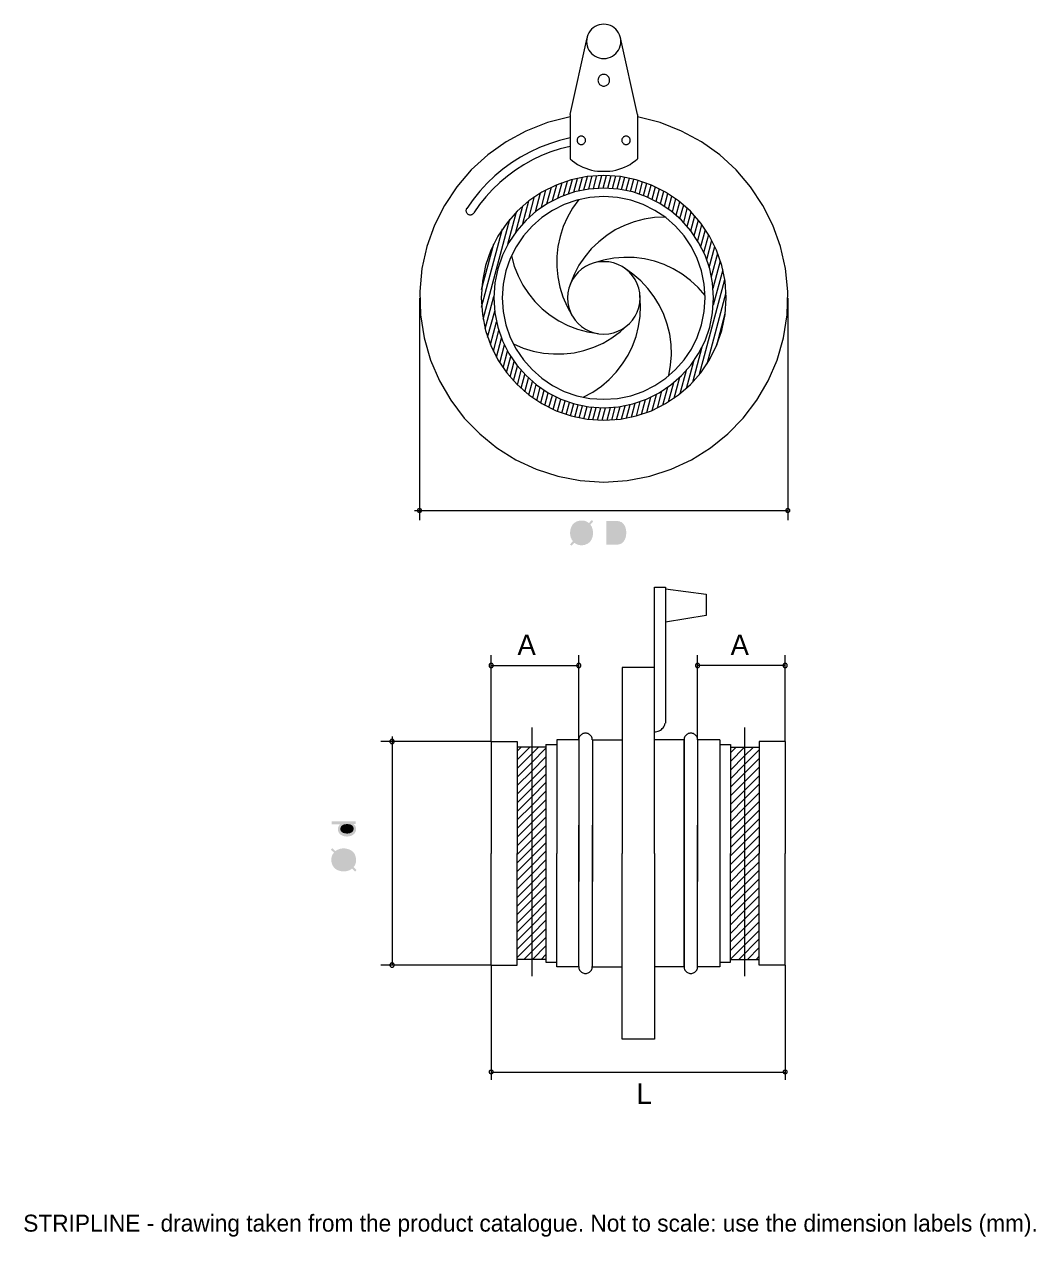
# Model space of a CAD drawing. Extents: x 0 to 239, y -13 to 273.
import ezdxf

# ---------------------------------------------------------------- set-up
doc = ezdxf.new("R2010")
doc.units = 0
for name, color, linetype in [('FILL', 8, 'Continuous'), ('GEOMETRY', 7, 'Continuous'), ('NOTE', 1, 'Continuous'), ('TEXT', 7, 'Continuous')]:
    doc.layers.add(name, color=color, linetype=linetype)

msp = doc.modelspace()

# ---------------------------------------------------------------- hatches: boundary and pattern name
at = {"layer": 'FILL'}
for points in [[(133.45, 155.15), (134.09, 155.87), (134.46, 155.57), (133.79, 154.81), (133.86, 154.7), (133.9, 154.63), (133.94, 154.55), (133.97, 154.48), (134.05, 154.44), (134.09, 154.36), (134.09, 154.29), (134.13, 154.21), (134.16, 154.14), (134.2, 154.1), (134.2, 154.02), (134.24, 153.95), (134.28, 153.88), (134.28, 153.8), (134.31, 153.72), (134.31, 153.65), (134.35, 153.58), (134.35, 153.42), (134.39, 153.35), (134.39, 152.6), (134.38, 152.46), (134.37, 152.31), (134.34, 152.16), (134.31, 152.01), (134.27, 151.86), (134.23, 151.7), (134.17, 151.55), (134.11, 151.41), (134.04, 151.27), (133.96, 151.14), (133.88, 151.02), (133.79, 150.91), (133.75, 150.83), (133.71, 150.79), (133.64, 150.72), (133.6, 150.68), (133.56, 150.61), (133.51, 150.57), (133.45, 150.54), (133.4, 150.5), (133.36, 150.47), (133.31, 150.43), (133.26, 150.39), (133.21, 150.36), (133.16, 150.32), (133.11, 150.29), (133.05, 150.26), (132.99, 150.22), (132.92, 150.19), (132.85, 150.19), (132.77, 150.15), (132.73, 150.12), (132.66, 150.08), (132.58, 150.08), (132.51, 150.04), (132.43, 150), (132.28, 150), (132.21, 149.97), (132.06, 149.97), (131.98, 149.93), (131.83, 149.93), (131.68, 149.92), (131.53, 149.93), (131.39, 149.94), (131.24, 149.96), (131.1, 149.99), (130.96, 150.02), (130.83, 150.06), (130.7, 150.11), (130.56, 150.17), (130.43, 150.23), (130.31, 150.3), (130.18, 150.38), (130.1, 150.45), (130.03, 150.49), (129.99, 150.53), (129.35, 149.82), (128.97, 150.12), (129.65, 150.87), (129.58, 150.98), (129.54, 151.06), (129.5, 151.13), (129.43, 151.21), (129.39, 151.28), (129.35, 151.32), (129.31, 151.39), (129.28, 151.47), (129.28, 151.55), (129.24, 151.62), (129.2, 151.66), (129.16, 151.73), (129.16, 151.81), (129.13, 151.85), (129.13, 151.92), (129.11, 151.97), (129.09, 152.02), (129.08, 152.08), (129.06, 152.15), (129.05, 152.22), (129.04, 152.29), (129.03, 152.36), (129.02, 152.43), (129.01, 152.5), (129.01, 152.56), (129.01, 152.62), (129.01, 152.67), (129.01, 152.93), (129.01, 153.1), (129.02, 153.26), (129.04, 153.41), (129.07, 153.57), (129.1, 153.72), (129.15, 153.87), (129.19, 154.02), (129.25, 154.17), (129.31, 154.31), (129.38, 154.46), (129.46, 154.6), (129.54, 154.74), (129.61, 154.78), (129.65, 154.85), (129.69, 154.93), (129.76, 154.97), (129.8, 155.04), (129.86, 155.09), (129.91, 155.13), (129.96, 155.17), (130, 155.21), (130.05, 155.24), (130.09, 155.27), (130.13, 155.29), (130.18, 155.32), (130.23, 155.35), (130.28, 155.38), (130.34, 155.41), (130.4, 155.45), (130.44, 155.49), (130.52, 155.53), (130.59, 155.57), (130.67, 155.57), (130.74, 155.6), (130.82, 155.64), (130.89, 155.64), (130.97, 155.68), (131.04, 155.68), (131.12, 155.72), (131.19, 155.72), (131.27, 155.75), (131.49, 155.75), (131.68, 155.76), (131.85, 155.76), (132.01, 155.75), (132.16, 155.74), (132.31, 155.72), (132.45, 155.69), (132.59, 155.65), (132.73, 155.6), (132.87, 155.53), (133.01, 155.46), (133.15, 155.37), (133.3, 155.27), (133.34, 155.23), (133.41, 155.19)], [(133, 154.63), (132.92, 154.7), (132.85, 154.74), (132.66, 154.87), (132.46, 154.98), (132.25, 155.06), (132.02, 155.11), (131.79, 155.13), (131.56, 155.13), (131.33, 155.1), (131.11, 155.04), (130.89, 154.95), (130.69, 154.85), (130.5, 154.71), (130.33, 154.55), (130.29, 154.51), (130.25, 154.48), (130.18, 154.4), (130.14, 154.36), (130.12, 154.31), (130.11, 154.27), (130.09, 154.24), (130.08, 154.21), (130.07, 154.19), (130.05, 154.17), (130.04, 154.15), (130.03, 154.12), (130.01, 154.1), (129.99, 154.07), (129.98, 154.03), (129.95, 153.99), (129.95, 153.91), (129.92, 153.84), (129.88, 153.8), (129.88, 153.72), (129.84, 153.65), (129.84, 153.46), (129.8, 153.39), (129.8, 153.16), (129.76, 153.05), (129.76, 152.97), (129.76, 152.9), (129.76, 152.83), (129.76, 152.78), (129.76, 152.73), (129.77, 152.68), (129.77, 152.64), (129.78, 152.6), (129.79, 152.56), (129.79, 152.52), (129.8, 152.48), (129.8, 152.43), (129.8, 152.37), (129.8, 152.3), (129.84, 152.22), (129.84, 152.07), (129.88, 152), (129.88, 151.92), (129.92, 151.88), (129.95, 151.81), (129.95, 151.73), (129.99, 151.66), (130.03, 151.58), (130.07, 151.51), (130.1, 151.43)], [(137.58, 150.04), (137.58, 155.68), (139.8, 155.68), (139.87, 155.68), (139.92, 155.68), (139.96, 155.67), (139.99, 155.67), (140.03, 155.66), (140.06, 155.66), (140.09, 155.65), (140.12, 155.64), (140.17, 155.64), (140.22, 155.64), (140.29, 155.64), (140.36, 155.64), (140.4, 155.6), (140.52, 155.6), (140.59, 155.57), (140.67, 155.57), (140.74, 155.53), (140.82, 155.49), (140.89, 155.45), (140.97, 155.45), (141.04, 155.42), (141.12, 155.38), (141.15, 155.34), (141.26, 155.27), (141.35, 155.19), (141.44, 155.11), (141.52, 155.03), (141.59, 154.95), (141.66, 154.87), (141.73, 154.78), (141.79, 154.68), (141.85, 154.58), (141.91, 154.48), (141.96, 154.37), (142.02, 154.25), (142.02, 154.21), (142.06, 154.18), (142.06, 154.1), (142.09, 154.02), (142.09, 153.95), (142.13, 153.87), (142.13, 153.8), (142.17, 153.72), (142.17, 153.65), (142.21, 153.57), (142.21, 153.35), (142.24, 153.27), (142.24, 152.71), (142.24, 152.56), (142.21, 152.48), (142.21, 152.22), (142.17, 152.14), (142.17, 151.99), (142.13, 151.92), (142.13, 151.88), (142.09, 151.81), (142.09, 151.73), (142.07, 151.68), (142.05, 151.63), (142.03, 151.58), (142.01, 151.53), (142, 151.49), (141.98, 151.44), (141.96, 151.39), (141.94, 151.35), (141.92, 151.3), (141.89, 151.25), (141.86, 151.19), (141.83, 151.13), (141.79, 151.09), (141.76, 151.02), (141.72, 150.98), (141.72, 150.9), (141.64, 150.87), (141.61, 150.79), (141.57, 150.72), (141.49, 150.68), (141.45, 150.6), (141.38, 150.57), (141.34, 150.53), (141.27, 150.45), (141.23, 150.42), (141.19, 150.42), (141.12, 150.38), (141.08, 150.34), (141, 150.3), (140.93, 150.27), (140.85, 150.23), (140.78, 150.19), (140.7, 150.19), (140.63, 150.15), (140.55, 150.12), (140.44, 150.12), (140.36, 150.08), (140.18, 150.08), (140.1, 150.04)], [(138.34, 150.68), (139.73, 150.68), (139.8, 150.72), (140.1, 150.72), (140.18, 150.75), (140.33, 150.75), (140.35, 150.77), (140.38, 150.79), (140.42, 150.81), (140.46, 150.82), (140.5, 150.84), (140.54, 150.86), (140.59, 150.88), (140.63, 150.9), (140.67, 150.92), (140.71, 150.94), (140.75, 150.96), (140.78, 150.98), (140.82, 151.02), (140.89, 151.06), (140.89, 151.09), (140.97, 151.13), (141, 151.21), (141.04, 151.24), (141.08, 151.32), (141.1, 151.35), (141.11, 151.38), (141.13, 151.41), (141.15, 151.43), (141.16, 151.46), (141.18, 151.48), (141.19, 151.51), (141.21, 151.53), (141.22, 151.56), (141.24, 151.59), (141.25, 151.62), (141.27, 151.66), (141.31, 151.73), (141.34, 151.81), (141.34, 151.88), (141.38, 151.92), (141.38, 152.07), (141.42, 152.14), (141.42, 152.3), (141.45, 152.37), (141.45, 152.44), (141.45, 152.53), (141.45, 152.63), (141.45, 152.74), (141.46, 152.85), (141.46, 152.96), (141.46, 153.08), (141.46, 153.18), (141.45, 153.28), (141.45, 153.37), (141.44, 153.44), (141.42, 153.5), (141.42, 153.65), (141.38, 153.72), (141.38, 153.8), (141.34, 153.87), (141.34, 153.95), (141.31, 154.02), (141.27, 154.06), (141.27, 154.14), (141.23, 154.18), (141.19, 154.25), (141.12, 154.33), (141.08, 154.4), (141.04, 154.48), (140.97, 154.51), (140.93, 154.59), (140.89, 154.63), (140.82, 154.7), (140.78, 154.74), (140.7, 154.78), (140.63, 154.81), (140.59, 154.85), (140.52, 154.89), (140.48, 154.89), (140.44, 154.93), (140.33, 154.93), (140.25, 154.96), (140.2, 154.96), (140.15, 154.96), (140.12, 154.97), (140.09, 154.97), (140.07, 154.98), (140.04, 154.99), (140.02, 155), (139.99, 155), (139.95, 155.01), (139.9, 155.01), (139.84, 155.01), (139.76, 155), (138.34, 155), (138.34, 150.68)], [(133.3, 154.25), (130.44, 151.02), (130.52, 150.98), (130.59, 150.94), (130.67, 150.87), (130.71, 150.83), (130.78, 150.79), (130.85, 150.76), (130.89, 150.72), (130.97, 150.72), (131.01, 150.68), (131.08, 150.68), (131.12, 150.64), (131.19, 150.64), (131.27, 150.61), (131.42, 150.61), (131.49, 150.57), (131.95, 150.57), (131.98, 150.58), (132.02, 150.59), (132.06, 150.6), (132.09, 150.61), (132.13, 150.61), (132.17, 150.62), (132.21, 150.62), (132.25, 150.63), (132.29, 150.64), (132.33, 150.65), (132.36, 150.66), (132.4, 150.68), (132.43, 150.72), (132.51, 150.76), (132.58, 150.76), (132.66, 150.79), (132.77, 150.91), (132.85, 150.94), (132.89, 150.98), (132.96, 151.02), (133, 151.09), (133.07, 151.13), (133.07, 151.17), (133.15, 151.21), (133.18, 151.28), (133.22, 151.32), (133.26, 151.39), (133.3, 151.43), (133.34, 151.51), (133.37, 151.55), (133.41, 151.62), (133.41, 151.7), (133.45, 151.77), (133.49, 151.81), (133.49, 151.88), (133.52, 151.96), (133.56, 152.03), (133.56, 152.18), (133.6, 152.26), (133.6, 152.45), (133.64, 152.52), (133.64, 153.16), (133.6, 153.24), (133.6, 153.39), (133.56, 153.46), (133.56, 153.61), (133.52, 153.69), (133.49, 153.76), (133.49, 153.84), (133.45, 153.91), (133.41, 153.99), (133.41, 154.02), (133.37, 154.1), (133.34, 154.18), (133.3, 154.25)], [(78.41, 84.14), (77.92, 84.14), (77.96, 84.07), (78.03, 84.03), (78.11, 83.97), (78.17, 83.92), (78.23, 83.86), (78.27, 83.81), (78.32, 83.75), (78.35, 83.69), (78.38, 83.63), (78.41, 83.56), (78.43, 83.49), (78.45, 83.41), (78.47, 83.33), (78.48, 83.24), (78.52, 83.16), (78.52, 82.83), (78.48, 82.75), (78.48, 82.6), (78.45, 82.53), (78.41, 82.45), (78.41, 82.37), (78.37, 82.3), (78.33, 82.26), (78.3, 82.19), (78.26, 82.11), (78.26, 82.08), (78.18, 82.04), (78.15, 81.96), (78.11, 81.92), (78.07, 81.85), (78, 81.81), (77.96, 81.74), (77.88, 81.7), (77.85, 81.66), (77.77, 81.62), (77.7, 81.55), (77.62, 81.51), (77.58, 81.47), (77.51, 81.44), (77.43, 81.44), (77.36, 81.4), (77.28, 81.36), (77.21, 81.36), (77.13, 81.32), (77.06, 81.32), (77.02, 81.29), (76.94, 81.29), (76.83, 81.25), (76.68, 81.25), (76.64, 81.24), (76.59, 81.23), (76.54, 81.22), (76.5, 81.22), (76.45, 81.21), (76.4, 81.21), (76.35, 81.21), (76.3, 81.21), (76.26, 81.21), (76.21, 81.22), (76.16, 81.23), (76.12, 81.25), (75.89, 81.25), (75.82, 81.29), (75.67, 81.29), (75.59, 81.32), (75.51, 81.32), (75.44, 81.36), (75.4, 81.4), (75.33, 81.4), (75.25, 81.44), (75.18, 81.47), (75.1, 81.51), (75.06, 81.55), (75, 81.58), (74.95, 81.6), (74.91, 81.62), (74.88, 81.64), (74.86, 81.65), (74.83, 81.67), (74.81, 81.69), (74.79, 81.71), (74.77, 81.73), (74.74, 81.76), (74.7, 81.8), (74.65, 81.85), (74.58, 81.92), (74.54, 82), (74.51, 82.04), (74.48, 82.08), (74.46, 82.12), (74.44, 82.15), (74.42, 82.18), (74.4, 82.22), (74.38, 82.25), (74.37, 82.29), (74.35, 82.32), (74.34, 82.36), (74.33, 82.4), (74.31, 82.45), (74.28, 82.53), (74.28, 82.68), (74.24, 82.75), (74.24, 83.13), (74.28, 83.2), (74.28, 83.35), (74.31, 83.43), (74.35, 83.5), (74.35, 83.54), (74.39, 83.62), (74.43, 83.69), (74.46, 83.77), (74.54, 83.8), (74.58, 83.88), (74.61, 83.92), (74.69, 83.99), (74.72, 84.03), (74.8, 84.07), (72.77, 84.07), (72.77, 84.78), (78.41, 84.78)], [(76.38, 81.92), (76.57, 81.92), (76.64, 81.96), (76.83, 81.96), (76.91, 82), (77.06, 82), (77.13, 82.04), (77.21, 82.08), (77.24, 82.08), (77.32, 82.11), (77.39, 82.15), (77.43, 82.19), (77.51, 82.23), (77.54, 82.26), (77.62, 82.33), (77.68, 82.39), (77.73, 82.44), (77.77, 82.49), (77.8, 82.54), (77.83, 82.59), (77.85, 82.64), (77.87, 82.69), (77.89, 82.75), (77.91, 82.81), (77.93, 82.89), (77.96, 82.98), (77.96, 83.13), (77.92, 83.2), (77.92, 83.28), (77.88, 83.35), (77.88, 83.43), (77.85, 83.47), (77.81, 83.54), (77.77, 83.62), (77.73, 83.65), (77.66, 83.73), (77.62, 83.77), (77.58, 83.84), (77.51, 83.88), (77.47, 83.92), (77.43, 83.92), (77.36, 83.96), (77.28, 83.99), (77.24, 84.03), (77.17, 84.03), (77.09, 84.07), (77.02, 84.07), (76.94, 84.11), (76.79, 84.11), (76.68, 84.14), (76.15, 84.14), (76.08, 84.11), (75.89, 84.11), (75.82, 84.07), (75.67, 84.07), (75.59, 84.03), (75.55, 83.99), (75.48, 83.99), (75.4, 83.96), (75.36, 83.92), (75.29, 83.88), (75.25, 83.84), (75.21, 83.8), (75.14, 83.77), (75.1, 83.69), (75.03, 83.65), (74.99, 83.58), (74.95, 83.54), (74.91, 83.47), (74.88, 83.39), (74.88, 83.32), (74.84, 83.24), (74.84, 83.2), (74.8, 83.13), (74.8, 82.94), (74.84, 82.86), (74.84, 82.71), (74.88, 82.64), (74.91, 82.6), (74.95, 82.53), (74.99, 82.45), (75.03, 82.41), (75.1, 82.34), (75.14, 82.3), (75.18, 82.26), (75.25, 82.23), (75.29, 82.19), (75.33, 82.15), (75.4, 82.11), (75.48, 82.08), (75.51, 82.08), (75.59, 82.04), (75.67, 82.04), (75.74, 82), (75.82, 82), (75.89, 81.96), (76.15, 81.96), (76.23, 81.92), (76.38, 81.92)], [(73.3, 77.45), (72.58, 78.09), (72.88, 78.47), (73.64, 77.79), (73.75, 77.83), (73.82, 77.9), (73.9, 77.94), (73.94, 77.98), (73.99, 78.01), (74.05, 78.04), (74.1, 78.06), (74.15, 78.09), (74.21, 78.11), (74.26, 78.13), (74.31, 78.16), (74.36, 78.18), (74.41, 78.2), (74.47, 78.23), (74.52, 78.25), (74.58, 78.28), (74.65, 78.28), (74.73, 78.32), (74.88, 78.32), (74.95, 78.35), (75.1, 78.35), (75.18, 78.39), (76, 78.39), (76.08, 78.35), (76.23, 78.35), (76.3, 78.32), (76.38, 78.32), (76.45, 78.28), (76.53, 78.28), (76.61, 78.24), (76.68, 78.24), (76.76, 78.2), (76.83, 78.2), (76.91, 78.17), (76.98, 78.13), (77.02, 78.09), (77.09, 78.05), (77.13, 78.05), (77.21, 78.01), (77.28, 77.98), (77.36, 77.94), (77.43, 77.86), (77.47, 77.83), (77.54, 77.79), (77.62, 77.75), (77.66, 77.68), (77.73, 77.64), (77.77, 77.6), (77.81, 77.55), (77.86, 77.51), (77.9, 77.46), (77.94, 77.41), (77.98, 77.36), (78.01, 77.31), (78.05, 77.26), (78.09, 77.21), (78.12, 77.16), (78.16, 77.11), (78.19, 77.05), (78.22, 77), (78.26, 76.93), (78.26, 76.85), (78.3, 76.77), (78.33, 76.7), (78.37, 76.62), (78.37, 76.55), (78.41, 76.47), (78.45, 76.4), (78.45, 76.25), (78.48, 76.17), (78.48, 76.02), (78.52, 75.95), (78.52, 75.8), (78.53, 75.73), (78.53, 75.67), (78.52, 75.6), (78.52, 75.53), (78.51, 75.47), (78.5, 75.4), (78.5, 75.33), (78.49, 75.27), (78.48, 75.2), (78.47, 75.14), (78.46, 75.07), (78.45, 75.01), (78.41, 74.93), (78.41, 74.86), (78.37, 74.78), (78.37, 74.74), (78.33, 74.71), (78.33, 74.63), (78.3, 74.56), (78.26, 74.52), (78.22, 74.44), (78.18, 74.37), (78.15, 74.29), (78.11, 74.22), (78.07, 74.18), (78, 74.11), (77.96, 74.03), (77.92, 73.99), (78.63, 73.32), (78.33, 72.94), (77.58, 73.62), (77.47, 73.58), (77.39, 73.54), (77.32, 73.47), (77.24, 73.43), (77.17, 73.39), (77.13, 73.35), (77.06, 73.32), (76.98, 73.28), (76.91, 73.24), (76.83, 73.2), (76.79, 73.2), (76.72, 73.17), (76.64, 73.13), (76.57, 73.13), (76.53, 73.09), (76.45, 73.09), (76.38, 73.05), (76.23, 73.05), (76.15, 73.02), (75.85, 73.02), (75.78, 72.98), (75.44, 72.98), (75.36, 73.02), (75.07, 73.02), (74.95, 73.05), (74.88, 73.05), (74.8, 73.09), (74.65, 73.09), (74.61, 73.13), (74.54, 73.17), (74.46, 73.17), (74.31, 73.24), (74.24, 73.24), (74.16, 73.28), (74.12, 73.32), (74.05, 73.35), (73.97, 73.39), (73.9, 73.43), (73.86, 73.47), (73.79, 73.5), (73.71, 73.54), (73.67, 73.58), (73.6, 73.65), (73.52, 73.69), (73.49, 73.73), (73.41, 73.81), (73.35, 73.87), (73.3, 73.92), (73.26, 73.97), (73.23, 74.01), (73.21, 74.05), (73.18, 74.09), (73.16, 74.13), (73.14, 74.16), (73.11, 74.21), (73.08, 74.25), (73.04, 74.31), (73, 74.37), (72.96, 74.44), (72.92, 74.52), (72.88, 74.6), (72.88, 74.67), (72.85, 74.74), (72.81, 74.78), (72.81, 74.86), (72.77, 74.93), (72.77, 75.01), (72.73, 75.08), (72.73, 75.16), (72.7, 75.23), (72.7, 75.5), (72.69, 75.66), (72.69, 75.82), (72.7, 75.98), (72.71, 76.13), (72.73, 76.29), (72.76, 76.44), (72.8, 76.58), (72.86, 76.73), (72.92, 76.87), (72.99, 77), (73.08, 77.14), (73.18, 77.26), (73.22, 77.34), (73.26, 77.41)], [(74.2, 77.3), (77.39, 74.44), (77.47, 74.52), (77.51, 74.56), (77.58, 74.63), (77.62, 74.71), (77.67, 74.78), (77.7, 74.84), (77.72, 74.87), (77.73, 74.9), (77.73, 74.91), (77.73, 74.93), (77.73, 74.94), (77.73, 74.95), (77.74, 74.97), (77.75, 75), (77.77, 75.05), (77.81, 75.12), (77.81, 75.2), (77.85, 75.27), (77.84, 75.33), (77.85, 75.37), (77.85, 75.4), (77.85, 75.43), (77.86, 75.46), (77.87, 75.48), (77.88, 75.51), (77.88, 75.54), (77.89, 75.58), (77.89, 75.62), (77.89, 75.68), (77.88, 75.76), (77.88, 75.91), (77.85, 76.02), (77.85, 76.17), (77.81, 76.21), (77.77, 76.29), (77.77, 76.36), (77.73, 76.44), (77.7, 76.51), (77.66, 76.59), (77.66, 76.62), (77.64, 76.65), (77.62, 76.68), (77.59, 76.72), (77.56, 76.76), (77.53, 76.8), (77.5, 76.84), (77.47, 76.88), (77.43, 76.92), (77.4, 76.96), (77.37, 76.99), (77.34, 77.02), (77.32, 77.04), (77.28, 77.08), (77.24, 77.11), (77.17, 77.15), (77.13, 77.19), (77.06, 77.26), (77.02, 77.3), (76.94, 77.3), (76.91, 77.34), (76.83, 77.38), (76.76, 77.41), (76.68, 77.45), (76.64, 77.45), (76.57, 77.49), (76.49, 77.53), (76.42, 77.53), (76.34, 77.56), (76.19, 77.56), (76.12, 77.6), (75.85, 77.6), (75.78, 77.64), (75.63, 77.64), (75.57, 77.63), (75.52, 77.62), (75.48, 77.62), (75.45, 77.61), (75.42, 77.61), (75.39, 77.6), (75.36, 77.6), (75.33, 77.6), (75.3, 77.6), (75.25, 77.6), (75.2, 77.6), (75.14, 77.6), (75.07, 77.56), (74.91, 77.56), (74.84, 77.53), (74.76, 77.53), (74.69, 77.49), (74.61, 77.45), (74.54, 77.45), (74.46, 77.41), (74.43, 77.38), (74.35, 77.38), (74.28, 77.34), (74.2, 77.3)], [(73.82, 76.96), (73.75, 76.89), (73.71, 76.85), (73.65, 76.77), (73.59, 76.69), (73.54, 76.61), (73.5, 76.52), (73.45, 76.43), (73.42, 76.34), (73.39, 76.25), (73.36, 76.15), (73.35, 76.06), (73.34, 75.96), (73.33, 75.86), (73.34, 75.76), (73.34, 75.61), (73.33, 75.48), (73.34, 75.37), (73.35, 75.26), (73.37, 75.17), (73.4, 75.08), (73.44, 74.99), (73.48, 74.9), (73.52, 74.82), (73.57, 74.73), (73.63, 74.64), (73.69, 74.55), (73.75, 74.44), (73.82, 74.41), (73.86, 74.33), (73.9, 74.33), (73.94, 74.26), (74.12, 74.12), (74.34, 74), (74.58, 73.91), (74.85, 73.84), (75.12, 73.79), (75.41, 73.77), (75.69, 73.76), (75.97, 73.78), (76.24, 73.82), (76.5, 73.88), (76.74, 73.97), (76.94, 74.07), (77.02, 74.11)]]:
    msp.add_hatch(color=7, dxfattribs=at).paths.add_polyline_path(points)

# ---------------------------------------------------------------- linework, layer by layer
at = {"layer": 'GEOMETRY', "lineweight": 13}
for points in [[(136.94, 272.84), (136.39, 272.81), (135.86, 272.7), (135.36, 272.52), (134.9, 272.29), (134.47, 272), (134.08, 271.66), (133.74, 271.27), (133.45, 270.84), (133.21, 270.37), (133.04, 269.87), (132.93, 269.35), (132.89, 268.8), (132.93, 268.25), (133.04, 267.73), (133.21, 267.23), (133.45, 266.76), (133.74, 266.33), (134.08, 265.94), (134.47, 265.6), (134.9, 265.31), (135.36, 265.08), (135.86, 264.9), (136.39, 264.8), (136.94, 264.76), (137.48, 264.8), (138.01, 264.9), (138.51, 265.08), (138.98, 265.31), (139.41, 265.6), (139.79, 265.94), (140.13, 266.33), (140.42, 266.76), (140.66, 267.23), (140.83, 267.73), (140.94, 268.25), (140.98, 268.8), (140.94, 269.35), (140.83, 269.87), (140.66, 270.37), (140.42, 270.84), (140.13, 271.27), (139.79, 271.66), (139.41, 272), (138.98, 272.29), (138.51, 272.52), (138.01, 272.7), (137.48, 272.81), (136.94, 272.84)], [(136.94, 272.84), (136.39, 272.81), (135.86, 272.7), (135.36, 272.52), (134.9, 272.29), (134.47, 272), (134.08, 271.66), (133.74, 271.27), (133.45, 270.84), (133.21, 270.37), (133.04, 269.87), (132.93, 269.35), (132.89, 268.8), (132.93, 268.25), (133.04, 267.73), (133.21, 267.23), (133.45, 266.76), (133.74, 266.33), (134.08, 265.94), (134.47, 265.6), (134.9, 265.31), (135.36, 265.08), (135.86, 264.9), (136.39, 264.8), (136.94, 264.76), (137.48, 264.8), (138.01, 264.9), (138.51, 265.08), (138.98, 265.31), (139.41, 265.6), (139.79, 265.94), (140.13, 266.33), (140.42, 266.76), (140.66, 267.23), (140.83, 267.73), (140.94, 268.25), (140.98, 268.8), (140.94, 269.35), (140.83, 269.87), (140.66, 270.37), (140.42, 270.84), (140.13, 271.27), (139.79, 271.66), (139.41, 272), (138.98, 272.29), (138.51, 272.52), (138.01, 272.7), (137.48, 272.81), (136.94, 272.84)], [(136.94, 261), (136.75, 260.99), (136.57, 260.95), (136.4, 260.89), (136.24, 260.81), (136.1, 260.72), (135.97, 260.6), (135.85, 260.47), (135.75, 260.32), (135.67, 260.16), (135.61, 259.99), (135.58, 259.82), (135.57, 259.63), (135.58, 259.44), (135.61, 259.26), (135.67, 259.1), (135.75, 258.94), (135.85, 258.79), (135.97, 258.66), (136.1, 258.54), (136.24, 258.45), (136.4, 258.37), (136.57, 258.31), (136.75, 258.27), (136.94, 258.26), (137.12, 258.27), (137.3, 258.31), (137.47, 258.37), (137.63, 258.45), (137.77, 258.54), (137.91, 258.66), (138.02, 258.79), (138.12, 258.94), (138.2, 259.1), (138.26, 259.26), (138.3, 259.44), (138.31, 259.63), (138.3, 259.82), (138.26, 259.99), (138.2, 260.16), (138.12, 260.32), (138.02, 260.47), (137.91, 260.6), (137.77, 260.72), (137.63, 260.81), (137.47, 260.89), (137.3, 260.95), (137.12, 260.99), (136.94, 261)], [(136.94, 261), (136.75, 260.99), (136.57, 260.95), (136.4, 260.89), (136.24, 260.81), (136.1, 260.72), (135.97, 260.6), (135.85, 260.47), (135.75, 260.32), (135.67, 260.16), (135.61, 259.99), (135.58, 259.82), (135.57, 259.63), (135.58, 259.44), (135.61, 259.26), (135.67, 259.1), (135.75, 258.94), (135.85, 258.79), (135.97, 258.66), (136.1, 258.54), (136.24, 258.45), (136.4, 258.37), (136.57, 258.31), (136.75, 258.27), (136.94, 258.26), (137.12, 258.27), (137.3, 258.31), (137.47, 258.37), (137.63, 258.45), (137.77, 258.54), (137.91, 258.66), (138.02, 258.79), (138.12, 258.94), (138.2, 259.1), (138.26, 259.26), (138.3, 259.44), (138.31, 259.63), (138.3, 259.82), (138.26, 259.99), (138.2, 260.16), (138.12, 260.32), (138.02, 260.47), (137.91, 260.6), (137.77, 260.72), (137.63, 260.81), (137.47, 260.89), (137.3, 260.95), (137.12, 260.99), (136.94, 261)], [(131.64, 246.45), (131.5, 246.45), (131.37, 246.42), (131.25, 246.38), (131.13, 246.32), (131.03, 246.25), (130.93, 246.16), (130.85, 246.07), (130.78, 245.96), (130.72, 245.85), (130.68, 245.72), (130.65, 245.59), (130.64, 245.46), (130.65, 245.32), (130.68, 245.19), (130.72, 245.07), (130.78, 244.96), (130.85, 244.85), (130.93, 244.75), (131.03, 244.67), (131.13, 244.6), (131.25, 244.54), (131.37, 244.5), (131.5, 244.47), (131.64, 244.46), (131.77, 244.47), (131.9, 244.5), (132.02, 244.54), (132.14, 244.6), (132.24, 244.67), (132.34, 244.75), (132.42, 244.85), (132.5, 244.96), (132.55, 245.07), (132.6, 245.19), (132.62, 245.32), (132.63, 245.46), (132.62, 245.59), (132.6, 245.72), (132.55, 245.85), (132.5, 245.96), (132.42, 246.07), (132.34, 246.16), (132.24, 246.25), (132.14, 246.32), (132.02, 246.38), (131.9, 246.42), (131.77, 246.45), (131.64, 246.45)], [(142.2, 246.45), (142.06, 246.45), (141.93, 246.42), (141.81, 246.38), (141.7, 246.32), (141.59, 246.25), (141.49, 246.16), (141.41, 246.07), (141.34, 245.96), (141.28, 245.85), (141.24, 245.72), (141.21, 245.59), (141.2, 245.46), (141.21, 245.32), (141.24, 245.19), (141.28, 245.07), (141.34, 244.96), (141.41, 244.85), (141.49, 244.75), (141.59, 244.67), (141.7, 244.6), (141.81, 244.54), (141.93, 244.5), (142.06, 244.47), (142.2, 244.46), (142.33, 244.47), (142.46, 244.5), (142.59, 244.54), (142.7, 244.6), (142.81, 244.67), (142.9, 244.75), (142.99, 244.85), (143.06, 244.96), (143.12, 245.07), (143.16, 245.19), (143.19, 245.32), (143.19, 245.46), (143.19, 245.59), (143.16, 245.72), (143.12, 245.85), (143.06, 245.96), (142.99, 246.07), (142.9, 246.16), (142.81, 246.25), (142.7, 246.32), (142.59, 246.38), (142.46, 246.42), (142.33, 246.45), (142.2, 246.45)], [(136.94, 237.17), (133.02, 236.91), (129.26, 236.14), (125.69, 234.9), (122.36, 233.23), (119.28, 231.15), (116.51, 228.71), (114.07, 225.93), (111.99, 222.86), (110.32, 219.53), (109.08, 215.96), (108.31, 212.2), (108.05, 208.28), (108.31, 204.36), (109.08, 200.6), (110.32, 197.04), (111.99, 193.7), (114.07, 190.63), (116.51, 187.86), (119.28, 185.42), (122.36, 183.34), (125.69, 181.67), (129.26, 180.43), (133.02, 179.66), (136.94, 179.4), (140.86, 179.66), (144.62, 180.43), (148.18, 181.67), (151.52, 183.34), (154.59, 185.42), (157.36, 187.86), (159.8, 190.63), (161.88, 193.7), (163.55, 197.04), (164.79, 200.6), (165.56, 204.36), (165.82, 208.28), (165.56, 212.2), (164.79, 215.96), (163.55, 219.53), (161.88, 222.86), (159.8, 225.93), (157.36, 228.71), (154.59, 231.15), (151.52, 233.23), (148.18, 234.9), (144.62, 236.14), (140.86, 236.91), (136.94, 237.17)], [(136.94, 234.2), (133.42, 233.96), (130.05, 233.28), (126.85, 232.16), (123.85, 230.66), (121.1, 228.8), (118.61, 226.61), (116.42, 224.12), (114.56, 221.36), (113.05, 218.37), (111.94, 215.17), (111.25, 211.8), (111.02, 208.28), (111.25, 204.77), (111.94, 201.39), (113.05, 198.19), (114.56, 195.2), (116.42, 192.45), (118.61, 189.96), (121.1, 187.77), (123.85, 185.9), (126.85, 184.4), (130.05, 183.29), (133.42, 182.6), (136.94, 182.36), (140.45, 182.6), (143.83, 183.29), (147.02, 184.4), (150.02, 185.9), (152.77, 187.77), (155.26, 189.96), (157.45, 192.45), (159.32, 195.2), (160.82, 198.19), (161.93, 201.39), (162.62, 204.77), (162.85, 208.28), (162.62, 211.8), (161.93, 215.17), (160.82, 218.37), (159.32, 221.36), (157.45, 224.12), (155.26, 226.61), (152.77, 228.8), (150.02, 230.66), (147.02, 232.16), (143.83, 233.28), (140.45, 233.96), (136.94, 234.2)], [(136.94, 232.21), (133.69, 231.99), (130.58, 231.35), (127.62, 230.33), (124.86, 228.94), (122.32, 227.22), (120.02, 225.2), (118, 222.9), (116.28, 220.36), (114.89, 217.6), (113.86, 214.64), (113.23, 211.53), (113.01, 208.28), (113.23, 205.04), (113.86, 201.92), (114.89, 198.97), (116.28, 196.21), (118, 193.66), (120.02, 191.37), (122.32, 189.34), (124.86, 187.62), (127.62, 186.24), (130.58, 185.21), (133.69, 184.58), (136.94, 184.36), (140.18, 184.58), (143.3, 185.21), (146.25, 186.24), (149.01, 187.62), (151.56, 189.34), (153.85, 191.37), (155.88, 193.66), (157.6, 196.21), (158.98, 198.97), (160.01, 201.92), (160.64, 205.04), (160.86, 208.28), (160.64, 211.53), (160.01, 214.64), (158.98, 217.6), (157.6, 220.36), (155.88, 222.9), (153.85, 225.2), (151.56, 227.22), (149.01, 228.94), (146.25, 230.33), (143.3, 231.35), (140.18, 231.99), (136.94, 232.21)], [(136.94, 216.83), (135.77, 216.76), (134.66, 216.53), (133.61, 216.16), (132.62, 215.67), (131.71, 215.05), (130.89, 214.33), (130.17, 213.51), (129.55, 212.6), (129.06, 211.61), (128.69, 210.56), (128.46, 209.44), (128.38, 208.28), (128.46, 207.12), (128.69, 206.01), (129.06, 204.95), (129.55, 203.97), (130.17, 203.06), (130.89, 202.24), (131.71, 201.51), (132.62, 200.9), (133.61, 200.4), (134.66, 200.04), (135.77, 199.81), (136.94, 199.73), (138.1, 199.81), (139.21, 200.04), (140.26, 200.4), (141.25, 200.9), (142.16, 201.51), (142.98, 202.24), (143.71, 203.06), (144.32, 203.97), (144.82, 204.95), (145.18, 206.01), (145.41, 207.12), (145.49, 208.28), (145.41, 209.44), (145.18, 210.56), (144.82, 211.61), (144.32, 212.6), (143.71, 213.51), (142.98, 214.33), (142.16, 215.05), (141.25, 215.67), (140.26, 216.16), (139.21, 216.53), (138.1, 216.76), (136.94, 216.83)], [(93.48, 158.55), (93.41, 158.55), (93.35, 158.53), (93.29, 158.52), (93.23, 158.49), (93.17, 158.46), (93.12, 158.42), (93.08, 158.38), (93.04, 158.34), (93.02, 158.29), (92.99, 158.24), (92.98, 158.18), (92.98, 158.12), (92.98, 158.06), (92.99, 158.01), (93.02, 157.96), (93.04, 157.91), (93.08, 157.86), (93.12, 157.82), (93.17, 157.79), (93.23, 157.75), (93.29, 157.73), (93.35, 157.71), (93.41, 157.7), (93.48, 157.7), (93.55, 157.7), (93.62, 157.71), (93.68, 157.73), (93.74, 157.75), (93.79, 157.79), (93.84, 157.82), (93.89, 157.86), (93.92, 157.91), (93.95, 157.96), (93.97, 158.01), (93.99, 158.06), (93.99, 158.12), (93.99, 158.18), (93.97, 158.24), (93.95, 158.29), (93.92, 158.34), (93.89, 158.38), (93.84, 158.42), (93.79, 158.46), (93.74, 158.49), (93.68, 158.52), (93.62, 158.53), (93.55, 158.55), (93.48, 158.55)], [(180.35, 158.55), (180.28, 158.55), (180.22, 158.53), (180.15, 158.52), (180.1, 158.49), (180.04, 158.46), (179.99, 158.42), (179.95, 158.38), (179.91, 158.34), (179.88, 158.29), (179.86, 158.24), (179.85, 158.18), (179.84, 158.12), (179.85, 158.06), (179.86, 158.01), (179.88, 157.96), (179.91, 157.91), (179.95, 157.86), (179.99, 157.82), (180.04, 157.79), (180.1, 157.75), (180.15, 157.73), (180.22, 157.71), (180.28, 157.7), (180.35, 157.7), (180.42, 157.7), (180.49, 157.71), (180.55, 157.73), (180.61, 157.75), (180.66, 157.79), (180.71, 157.82), (180.75, 157.86), (180.79, 157.91), (180.82, 157.96), (180.84, 158.01), (180.85, 158.06), (180.86, 158.12), (180.85, 158.18), (180.84, 158.24), (180.82, 158.29), (180.79, 158.34), (180.75, 158.38), (180.71, 158.42), (180.66, 158.46), (180.61, 158.49), (180.55, 158.52), (180.49, 158.53), (180.42, 158.55), (180.35, 158.55)], [(110.38, 122.07), (110.31, 122.07), (110.24, 122.05), (110.18, 122.03), (110.12, 122), (110.07, 121.96), (110.02, 121.92), (109.98, 121.87), (109.94, 121.82), (109.91, 121.76), (109.89, 121.7), (109.88, 121.63), (109.87, 121.56), (109.88, 121.49), (109.89, 121.43), (109.91, 121.37), (109.94, 121.31), (109.98, 121.25), (110.02, 121.2), (110.07, 121.16), (110.12, 121.12), (110.18, 121.09), (110.24, 121.07), (110.31, 121.06), (110.38, 121.05), (110.45, 121.06), (110.51, 121.07), (110.58, 121.09), (110.64, 121.12), (110.69, 121.16), (110.74, 121.2), (110.78, 121.25), (110.82, 121.31), (110.85, 121.37), (110.87, 121.43), (110.88, 121.49), (110.89, 121.56), (110.88, 121.63), (110.87, 121.7), (110.85, 121.76), (110.82, 121.82), (110.78, 121.87), (110.74, 121.92), (110.69, 121.96), (110.64, 122), (110.58, 122.03), (110.51, 122.05), (110.45, 122.07), (110.38, 122.07)], [(131.05, 122.07), (130.98, 122.07), (130.92, 122.05), (130.85, 122.03), (130.8, 122), (130.74, 121.96), (130.69, 121.92), (130.65, 121.87), (130.61, 121.82), (130.58, 121.76), (130.56, 121.7), (130.55, 121.63), (130.54, 121.56), (130.55, 121.49), (130.56, 121.43), (130.58, 121.37), (130.61, 121.31), (130.65, 121.25), (130.69, 121.2), (130.74, 121.16), (130.8, 121.12), (130.85, 121.09), (130.92, 121.07), (130.98, 121.06), (131.05, 121.05), (131.12, 121.06), (131.19, 121.07), (131.25, 121.09), (131.31, 121.12), (131.36, 121.16), (131.41, 121.2), (131.45, 121.25), (131.49, 121.31), (131.52, 121.37), (131.54, 121.43), (131.56, 121.49), (131.56, 121.56), (131.56, 121.63), (131.54, 121.7), (131.52, 121.76), (131.49, 121.82), (131.45, 121.87), (131.41, 121.92), (131.36, 121.96), (131.31, 122), (131.25, 122.03), (131.19, 122.05), (131.12, 122.07), (131.05, 122.07)], [(159.06, 122.07), (158.99, 122.07), (158.92, 122.05), (158.86, 122.03), (158.8, 122), (158.75, 121.96), (158.7, 121.92), (158.66, 121.87), (158.62, 121.82), (158.59, 121.76), (158.57, 121.7), (158.55, 121.63), (158.55, 121.56), (158.55, 121.49), (158.57, 121.43), (158.59, 121.37), (158.62, 121.31), (158.66, 121.25), (158.7, 121.2), (158.75, 121.16), (158.8, 121.12), (158.86, 121.09), (158.92, 121.07), (158.99, 121.06), (159.06, 121.05), (159.13, 121.06), (159.19, 121.07), (159.25, 121.09), (159.31, 121.12), (159.37, 121.16), (159.42, 121.2), (159.46, 121.25), (159.49, 121.31), (159.52, 121.37), (159.55, 121.43), (159.56, 121.49), (159.56, 121.56), (159.56, 121.63), (159.55, 121.7), (159.52, 121.76), (159.49, 121.82), (159.46, 121.87), (159.42, 121.92), (159.37, 121.96), (159.31, 122), (159.25, 122.03), (159.19, 122.05), (159.13, 122.07), (159.06, 122.07)], [(179.73, 122.07), (179.66, 122.07), (179.6, 122.05), (179.53, 122.03), (179.48, 122), (179.42, 121.96), (179.37, 121.92), (179.33, 121.87), (179.29, 121.82), (179.26, 121.76), (179.24, 121.7), (179.23, 121.63), (179.22, 121.56), (179.23, 121.49), (179.24, 121.43), (179.26, 121.37), (179.29, 121.31), (179.33, 121.25), (179.37, 121.2), (179.42, 121.16), (179.48, 121.12), (179.53, 121.09), (179.6, 121.07), (179.66, 121.06), (179.73, 121.05), (179.8, 121.06), (179.87, 121.07), (179.93, 121.09), (179.99, 121.12), (180.04, 121.16), (180.09, 121.2), (180.13, 121.25), (180.17, 121.31), (180.2, 121.37), (180.22, 121.43), (180.23, 121.49), (180.24, 121.56), (180.23, 121.63), (180.22, 121.7), (180.2, 121.76), (180.17, 121.82), (180.13, 121.87), (180.09, 121.92), (180.04, 121.96), (179.99, 122), (179.93, 122.03), (179.87, 122.05), (179.8, 122.07), (179.73, 122.07)], [(87, 104.14), (86.93, 104.13), (86.86, 104.12), (86.8, 104.1), (86.74, 104.07), (86.69, 104.03), (86.64, 103.99), (86.6, 103.94), (86.56, 103.89), (86.53, 103.83), (86.51, 103.77), (86.5, 103.7), (86.49, 103.63), (86.5, 103.56), (86.51, 103.5), (86.53, 103.43), (86.56, 103.38), (86.6, 103.32), (86.64, 103.27), (86.69, 103.23), (86.74, 103.19), (86.8, 103.17), (86.86, 103.14), (86.93, 103.13), (87, 103.13), (87.07, 103.13), (87.13, 103.14), (87.2, 103.17), (87.26, 103.19), (87.31, 103.23), (87.36, 103.27), (87.4, 103.32), (87.44, 103.38), (87.47, 103.43), (87.49, 103.5), (87.5, 103.56), (87.51, 103.63), (87.5, 103.7), (87.49, 103.77), (87.47, 103.83), (87.44, 103.89), (87.4, 103.94), (87.36, 103.99), (87.31, 104.03), (87.26, 104.07), (87.2, 104.1), (87.13, 104.12), (87.07, 104.13), (87, 104.14)], [(87, 51.4), (86.93, 51.4), (86.86, 51.38), (86.8, 51.36), (86.74, 51.33), (86.69, 51.3), (86.64, 51.25), (86.6, 51.2), (86.56, 51.15), (86.53, 51.09), (86.51, 51.03), (86.5, 50.96), (86.49, 50.9), (86.5, 50.83), (86.51, 50.76), (86.53, 50.7), (86.56, 50.64), (86.6, 50.58), (86.64, 50.54), (86.69, 50.49), (86.74, 50.46), (86.8, 50.43), (86.86, 50.41), (86.93, 50.39), (87, 50.39), (87.07, 50.39), (87.13, 50.41), (87.2, 50.43), (87.26, 50.46), (87.31, 50.49), (87.36, 50.54), (87.4, 50.58), (87.44, 50.64), (87.47, 50.7), (87.49, 50.76), (87.5, 50.83), (87.51, 50.9), (87.5, 50.96), (87.49, 51.03), (87.47, 51.09), (87.44, 51.15), (87.4, 51.2), (87.36, 51.25), (87.31, 51.3), (87.26, 51.33), (87.2, 51.36), (87.13, 51.38), (87.07, 51.4), (87, 51.4)], [(110.38, 26.06), (110.31, 26.06), (110.24, 26.05), (110.18, 26.03), (110.12, 26.01), (110.07, 25.98), (110.02, 25.95), (109.98, 25.91), (109.94, 25.87), (109.91, 25.83), (109.89, 25.78), (109.88, 25.73), (109.87, 25.68), (109.88, 25.62), (109.89, 25.57), (109.91, 25.53), (109.94, 25.48), (109.98, 25.44), (110.02, 25.4), (110.07, 25.37), (110.12, 25.34), (110.18, 25.32), (110.24, 25.31), (110.31, 25.3), (110.38, 25.29), (110.45, 25.3), (110.51, 25.31), (110.58, 25.32), (110.64, 25.34), (110.69, 25.37), (110.74, 25.4), (110.78, 25.44), (110.82, 25.48), (110.85, 25.53), (110.87, 25.57), (110.88, 25.62), (110.89, 25.68), (110.88, 25.73), (110.87, 25.78), (110.85, 25.83), (110.82, 25.87), (110.78, 25.91), (110.74, 25.95), (110.69, 25.98), (110.64, 26.01), (110.58, 26.03), (110.51, 26.05), (110.45, 26.06), (110.38, 26.06)], [(179.73, 26.06), (179.66, 26.06), (179.6, 26.05), (179.53, 26.03), (179.48, 26.01), (179.42, 25.98), (179.37, 25.95), (179.33, 25.91), (179.29, 25.87), (179.26, 25.83), (179.24, 25.78), (179.23, 25.73), (179.22, 25.68), (179.23, 25.62), (179.24, 25.57), (179.26, 25.53), (179.29, 25.48), (179.33, 25.44), (179.37, 25.4), (179.42, 25.37), (179.48, 25.34), (179.53, 25.32), (179.6, 25.31), (179.66, 25.3), (179.73, 25.29), (179.8, 25.3), (179.87, 25.31), (179.93, 25.32), (179.99, 25.34), (180.04, 25.37), (180.09, 25.4), (180.13, 25.44), (180.17, 25.48), (180.2, 25.53), (180.22, 25.57), (180.23, 25.62), (180.24, 25.68), (180.23, 25.73), (180.22, 25.78), (180.2, 25.83), (180.17, 25.87), (180.13, 25.91), (180.09, 25.95), (180.04, 25.98), (179.99, 26.01), (179.93, 26.03), (179.87, 26.05), (179.8, 26.06), (179.73, 26.06)]]:
    msp.add_lwpolyline(points, close=True, dxfattribs=at)
for points in [[(128.99, 251.53), (133.01, 269.65)], [(144.89, 251.53), (140.9, 269.65)], [(128.99, 250.98), (123.63, 249.63), (118.57, 247.65), (113.88, 245.1), (109.58, 242.02), (105.7, 238.47), (102.29, 234.48), (99.39, 230.12), (97.02, 225.42), (95.23, 220.44), (94.05, 215.23), (93.52, 209.83), (93.68, 204.3), (94.54, 198.83), (96.05, 193.61), (98.16, 188.7), (100.83, 184.14), (104.01, 179.95), (107.67, 176.19), (111.75, 172.9), (116.21, 170.11), (121, 167.87), (126.08, 166.22), (131.41, 165.2), (136.93, 164.85), (142.46, 165.2), (147.79, 166.22), (152.87, 167.87), (157.67, 170.11), (162.12, 172.9), (166.2, 176.19), (169.86, 179.95), (173.04, 184.14), (175.72, 188.7), (177.83, 193.61), (179.33, 198.83), (180.19, 204.3), (180.35, 209.83), (179.82, 215.23), (178.64, 220.44), (176.85, 225.42), (174.49, 230.12), (171.58, 234.48), (168.17, 238.47), (164.3, 242.02), (159.99, 245.1), (155.3, 247.65), (150.25, 249.63), (144.88, 250.98)], [(128.99, 251.53), (128.99, 241.08)], [(144.89, 251.53), (144.89, 241.08)], [(129, 246.04), (126.52, 245.44), (124.11, 244.67), (121.76, 243.76), (119.48, 242.7), (117.29, 241.49), (115.17, 240.14), (113.15, 238.66), (111.23, 237.06), (109.41, 235.32), (107.7, 233.47), (106.12, 231.5), (104.65, 229.41)], [(128.99, 244.04), (126.68, 243.45), (124.43, 242.71), (122.24, 241.84), (120.12, 240.83), (118.07, 239.68), (116.1, 238.41), (114.22, 237.02), (112.43, 235.51), (110.73, 233.88), (109.14, 232.14), (107.66, 230.29), (106.29, 228.34)], [(129, 241.09), (129.55, 240.62), (130.14, 240.19), (130.74, 239.79), (131.37, 239.44), (132.02, 239.13), (132.69, 238.86), (133.37, 238.63), (134.06, 238.44), (134.77, 238.3), (135.49, 238.21), (136.21, 238.16), (136.94, 238.15)], [(136.93, 238.15), (137.66, 238.16), (138.39, 238.21), (139.1, 238.3), (139.81, 238.44), (140.51, 238.63), (141.19, 238.86), (141.85, 239.13), (142.5, 239.44), (143.13, 239.79), (143.73, 240.19), (144.32, 240.62), (144.87, 241.09)], [(124.85, 231.23), (125.87, 234.99)], [(126.13, 231.83), (127.11, 235.48)], [(127.41, 232.4), (128.35, 235.86)], [(128.65, 232.85), (129.55, 236.23)], [(129.85, 233.22), (130.71, 236.49)], [(131.05, 233.53), (131.92, 236.76)], [(132.22, 233.79), (133.08, 236.91)], [(133.38, 233.98), (134.21, 237.06)], [(134.55, 234.09), (135.34, 237.13)], [(135.68, 234.16), (136.47, 237.17)], [(136.8, 234.2), (137.59, 237.17)], [(137.89, 234.2), (138.68, 237.13)], [(138.98, 234.13), (139.77, 237.06)], [(140.08, 234.01), (140.86, 236.91)], [(141.16, 233.86), (141.92, 236.76)], [(142.22, 233.67), (143.01, 236.53)], [(143.27, 233.41), (144.02, 236.31)], [(144.32, 233.15), (145.07, 236)], [(145.34, 232.81), (146.09, 235.71)], [(146.35, 232.43), (147.1, 235.33)], [(147.37, 232.02), (148.12, 234.91)], [(119.36, 227.32), (120.64, 232.17)], [(120.83, 228.56), (121.99, 233.04)], [(122.22, 229.61), (123.31, 233.79)], [(123.54, 230.48), (124.59, 234.43)], [(148.34, 231.57), (149.13, 234.5)], [(149.32, 231.08), (150.11, 234.01)], [(150.3, 230.52), (151.09, 233.49)], [(151.24, 229.91), (152.03, 232.92)], [(152.18, 229.28), (153, 232.32)], [(104.6, 229.43), (104.54, 229.31), (104.49, 229.19), (104.46, 229.06), (104.44, 228.93), (104.44, 228.8), (104.46, 228.68), (104.49, 228.56), (104.54, 228.44), (104.61, 228.33), (104.69, 228.22), (104.78, 228.13), (104.89, 228.05), (105.01, 227.98), (105.13, 227.93), (105.26, 227.9), (105.39, 227.89), (105.51, 227.89), (105.64, 227.91), (105.76, 227.94), (105.88, 227.99), (105.99, 228.05), (106.09, 228.13), (106.19, 228.23), (106.27, 228.34)], [(116.21, 223.83), (117.86, 229.99)], [(117.86, 225.82), (119.29, 231.16)], [(131.07, 231.5), (129.6, 229.48), (128.37, 227.34), (127.38, 225.1), (126.63, 222.8), (126.13, 220.44), (125.87, 218.04), (125.85, 215.63), (126.09, 213.23), (126.57, 210.85), (127.3, 208.52), (128.28, 206.25), (129.51, 204.07)], [(153.12, 228.56), (153.95, 231.68)], [(154.02, 227.81), (154.85, 230.97)], [(154.92, 226.98), (155.79, 230.22)], [(155.79, 226.08), (156.65, 229.39)], [(108.46, 203.3), (114.78, 226.83)], [(114.29, 220.93), (116.36, 228.56)], [(151.4, 227.36), (148.9, 227.24), (146.46, 226.87), (144.1, 226.26), (141.82, 225.4), (139.66, 224.32), (137.63, 223.03), (135.74, 221.54), (134, 219.86), (132.45, 218), (131.08, 215.98), (129.92, 213.8), (128.98, 211.48)], [(156.65, 225.14), (157.55, 228.56)], [(157.48, 224.13), (158.42, 227.62)], [(158.3, 223), (159.28, 226.64)], [(108.12, 206.12), (113.05, 224.54)], [(159.09, 221.76), (160.11, 225.59)], [(159.85, 220.44), (160.9, 224.43)], [(160.56, 218.98), (161.69, 223.22)], [(108.12, 210.26), (110.98, 221.01)], [(161.24, 217.36), (162.44, 221.87)], [(161.84, 215.48), (163.15, 220.44)], [(115.14, 218.19), (115.81, 215.78), (116.71, 213.48), (117.84, 211.31), (119.18, 209.29), (120.71, 207.42), (122.42, 205.73), (124.29, 204.21), (126.32, 202.9), (128.48, 201.79), (130.75, 200.91), (133.14, 200.26), (135.61, 199.86)], [(160.84, 208.86), (159.2, 210.74), (157.38, 212.42), (155.43, 213.88), (153.34, 215.12), (151.15, 216.14), (148.88, 216.93), (146.53, 217.47), (144.14, 217.78), (141.71, 217.84), (139.28, 217.65), (136.85, 217.2), (134.45, 216.48)], [(162.37, 213.3), (163.87, 218.83)], [(152.26, 189.94), (152.71, 192.41), (152.89, 194.87), (152.81, 197.31), (152.49, 199.71), (151.92, 202.06), (151.11, 204.33), (150.08, 206.51), (148.83, 208.57), (147.36, 210.5), (145.69, 212.29), (143.82, 213.91), (141.77, 215.34)], [(162.78, 210.59), (164.51, 217.02)], [(162.82, 206.65), (165.07, 214.99)], [(159.55, 190.26), (165.52, 212.59)], [(132.12, 184.88), (134.33, 186.07), (136.37, 187.46), (138.23, 189.04), (139.9, 190.8), (141.38, 192.7), (142.66, 194.75), (143.71, 196.91), (144.55, 199.18), (145.15, 201.53), (145.5, 203.95), (145.6, 206.42), (145.44, 208.92)], [(161.31, 192.74), (165.82, 209.54)], [(93.5, 208.26), (93.5, 155.87)], [(108.95, 201.01), (111.02, 208.64)], [(180.37, 208.26), (180.37, 155.87)], [(109.55, 199.05), (111.21, 205.18)], [(163.61, 197.14), (165.6, 204.62)], [(110.19, 197.29), (111.62, 202.66)], [(110.91, 195.75), (112.18, 200.56)], [(115.63, 197.44), (117.93, 196.46), (120.3, 195.73), (122.69, 195.26), (125.11, 195.05), (127.52, 195.08), (129.92, 195.36), (132.27, 195.88), (134.56, 196.65), (136.77, 197.64), (138.88, 198.87), (140.87, 200.33), (142.72, 202.02)], [(111.62, 194.32), (112.82, 198.76)], [(112.41, 193), (113.5, 197.18)], [(113.2, 191.8), (114.25, 195.75)], [(157.93, 188.42), (160.18, 196.76)], [(113.99, 190.71), (115, 194.47)], [(114.85, 189.66), (115.79, 193.27)], [(115.68, 188.68), (116.62, 192.18)], [(156.43, 186.91), (158.16, 193.38)], [(116.58, 187.78), (117.48, 191.16)], [(117.45, 186.95), (118.35, 190.22)], [(118.35, 186.16), (119.21, 189.36)], [(153.57, 184.66), (154.92, 189.58)], [(154.96, 185.71), (156.46, 191.2)], [(119.25, 185.41), (120.11, 188.57)], [(120.19, 184.73), (121.02, 187.82)], [(121.13, 184.09), (121.96, 187.14)], [(122.11, 183.49), (122.9, 186.5)], [(149.62, 182.29), (150.67, 186.31)], [(150.9, 182.97), (152.03, 187.21)], [(152.22, 183.76), (153.46, 188.3)], [(123.05, 182.93), (123.84, 185.9)], [(124.02, 182.4), (124.81, 185.37)], [(125.04, 181.95), (125.79, 184.88)], [(126.02, 181.54), (126.81, 184.43)], [(127.03, 181.12), (127.82, 184.02)], [(128.05, 180.79), (128.84, 183.64)], [(129.06, 180.49), (129.85, 183.34)], [(130.11, 180.18), (130.9, 183.08)], [(142.29, 179.88), (143.16, 183.12)], [(143.46, 180.11), (144.36, 183.46)], [(144.66, 180.41), (145.56, 183.83)], [(145.86, 180.79), (146.8, 184.32)], [(147.1, 181.24), (148.08, 184.88)], [(148.34, 181.73), (149.36, 185.52)], [(131.17, 179.96), (131.96, 182.85)], [(132.22, 179.77), (133.01, 182.67)], [(133.31, 179.62), (134.1, 182.52)], [(134.4, 179.51), (135.15, 182.4)], [(135.49, 179.4), (136.28, 182.37)], [(136.58, 179.4), (137.37, 182.37)], [(137.71, 179.4), (138.5, 182.4)], [(138.83, 179.43), (139.66, 182.52)], [(139.96, 179.55), (140.79, 182.63)], [(141.13, 179.7), (141.95, 182.85)], [(92.26, 158.11), (180.37, 158.11)], [(148.89, 121.09), (148.89, 140.07), (151.48, 140.07), (151.48, 107.94)], [(151.48, 139.62), (161.07, 138.42), (161.07, 133.35), (151.48, 131.77)], [(110.4, 103.61), (110.4, 123.99)], [(131.07, 103.99), (131.07, 123.99)], [(159.08, 103.99), (159.08, 123.99)], [(179.75, 103.61), (179.75, 123.99)], [(110.4, 121.54), (131.07, 121.54)], [(148.89, 77.23), (148.89, 121.09), (141.26, 121.09), (141.26, 77.23)], [(179.75, 121.54), (159.08, 121.54)], [(119.98, 106.96), (119.98, 48.28)], [(148.87, 105.91), (149.17, 105.92), (149.47, 105.97), (149.76, 106.05), (150.03, 106.16), (150.29, 106.3), (150.53, 106.47), (150.75, 106.66), (150.94, 106.88), (151.11, 107.12), (151.26, 107.38), (151.37, 107.66), (151.46, 107.95)], [(170.16, 106.96), (170.16, 48.28)], [(110.4, 103.61), (84.39, 103.61)], [(87.02, 104.85), (87.02, 50.88)], [(110.4, 103.61), (110.4, 77.23)], [(110.4, 103.61), (116.53, 103.61)], [(116.53, 103.61), (116.53, 77.23)], [(131.07, 103.99), (125.85, 103.99), (125.85, 77.23)], [(134.23, 104.01), (134.22, 104.22), (134.17, 104.43), (134.1, 104.63), (134.01, 104.81), (133.9, 104.98), (133.76, 105.14), (133.61, 105.27), (133.44, 105.39), (133.25, 105.48), (133.06, 105.55), (132.85, 105.59), (132.63, 105.61), (132.41, 105.59), (132.21, 105.55), (132.01, 105.48), (131.83, 105.39), (131.66, 105.27), (131.5, 105.14), (131.37, 104.98), (131.25, 104.81), (131.16, 104.63), (131.09, 104.43), (131.05, 104.22), (131.04, 104.01)], [(131.07, 103.99), (131.07, 70.57)], [(134.27, 103.99), (134.27, 70.57)], [(134.27, 103.99), (141.26, 103.99)], [(155.88, 70.57), (155.88, 103.99), (148.89, 103.99)], [(155.88, 103.99), (148.89, 103.99)], [(159.08, 104.01), (159.06, 104.22), (159.02, 104.43), (158.95, 104.63), (158.86, 104.81), (158.74, 104.98), (158.61, 105.14), (158.45, 105.27), (158.28, 105.39), (158.1, 105.48), (157.9, 105.55), (157.69, 105.59), (157.48, 105.61), (157.26, 105.59), (157.05, 105.55), (156.86, 105.48), (156.67, 105.39), (156.5, 105.27), (156.35, 105.14), (156.21, 104.98), (156.1, 104.81), (156.01, 104.63), (155.94, 104.43), (155.9, 104.22), (155.88, 104.01)], [(159.08, 104.01), (159.06, 104.22), (159.02, 104.43), (158.95, 104.63), (158.86, 104.81), (158.74, 104.98), (158.61, 105.14), (158.45, 105.27), (158.28, 105.39), (158.1, 105.48), (157.9, 105.55), (157.69, 105.59), (157.48, 105.61), (157.26, 105.59), (157.05, 105.55), (156.86, 105.48), (156.67, 105.39), (156.5, 105.27), (156.35, 105.14), (156.21, 104.98), (156.1, 104.81), (156.01, 104.63), (155.94, 104.43), (155.9, 104.22), (155.88, 104.01)], [(155.88, 103.99), (155.88, 70.57)], [(164.3, 103.99), (159.08, 103.99), (159.08, 70.57)], [(164.3, 103.99), (164.3, 50.5)], [(173.62, 103.61), (173.62, 77.23)], [(179.75, 103.61), (173.62, 103.61)], [(179.75, 103.61), (179.75, 77.23)], [(123.29, 102.26), (116.52, 102.26)], [(116.53, 101.32), (117.46, 102.26)], [(116.53, 99.29), (119.5, 102.26)], [(116.53, 97.26), (121.52, 102.26)], [(116.53, 95.23), (119.98, 98.69), (123.29, 102.04)], [(123.29, 102.9), (123.29, 51.59)], [(123.29, 102.9), (125.85, 102.9)], [(164.3, 102.9), (166.86, 102.9), (166.86, 77.23)], [(166.86, 102.26), (173.62, 102.26)], [(166.86, 100.95), (168.17, 102.26)], [(166.86, 98.91), (170.17, 102.26), (170.2, 102.26)], [(166.86, 96.89), (170.17, 100.23), (172.23, 102.26)], [(166.86, 94.86), (170.17, 98.2), (173.62, 101.66)], [(116.53, 93.24), (119.98, 96.66), (123.29, 100.01)], [(116.53, 91.21), (119.98, 94.63), (123.29, 97.97)], [(166.86, 92.82), (170.17, 96.17), (173.62, 99.63)], [(166.86, 90.8), (170.17, 94.14), (173.62, 97.6)], [(116.53, 89.18), (119.98, 92.6), (123.29, 95.95)], [(166.86, 88.77), (170.17, 92.11), (173.62, 95.57)], [(116.53, 87.15), (119.98, 90.57), (123.29, 93.92)], [(116.53, 85.12), (119.98, 88.54), (123.29, 91.89)], [(166.86, 86.74), (170.17, 90.08), (173.62, 93.54)], [(116.53, 83.09), (119.98, 86.55), (123.29, 89.86)], [(166.86, 84.71), (170.17, 88.05), (173.62, 91.51)], [(166.86, 82.71), (173.62, 89.48)], [(116.53, 81.06), (119.98, 84.52), (123.29, 87.83)], [(166.86, 80.68), (173.62, 87.45)], [(116.53, 79.03), (123.29, 85.8)], [(116.53, 77), (123.29, 83.77)], [(131.07, 50.5), (131.07, 83.92)], [(134.27, 50.5), (134.27, 83.92)], [(155.88, 83.92), (155.88, 50.5), (148.89, 50.5)], [(155.88, 50.5), (155.88, 83.92)], [(164.3, 50.5), (159.08, 50.5), (159.08, 83.92)], [(166.86, 78.65), (173.62, 85.42)], [(166.86, 76.62), (170.17, 79.93), (173.62, 83.39)], [(116.53, 74.97), (119.98, 78.43), (123.29, 81.74)], [(166.86, 74.6), (173.62, 81.36)], [(116.53, 72.94), (123.29, 79.71)], [(116.53, 70.91), (119.98, 74.37), (123.29, 77.72)], [(166.86, 72.57), (170.17, 75.91), (173.62, 79.33)], [(166.86, 70.54), (170.17, 73.88), (173.62, 77.3)], [(110.4, 50.88), (110.4, 77.23)], [(116.53, 50.88), (116.53, 77.23)], [(116.53, 68.88), (119.98, 72.34), (123.29, 75.68)], [(131.07, 50.5), (125.85, 50.5), (125.85, 77.23)], [(148.89, 77.23), (148.89, 33.4), (141.26, 33.4), (141.26, 77.23)], [(164.3, 51.59), (166.86, 51.59), (166.86, 77.23)], [(166.86, 68.51), (170.17, 71.85), (173.62, 75.27)], [(173.62, 50.88), (173.62, 77.23)], [(179.75, 50.88), (179.75, 77.23)], [(116.53, 66.85), (119.98, 70.31), (123.29, 73.66)], [(116.53, 64.82), (119.98, 68.28), (123.29, 71.63)], [(166.86, 66.48), (170.17, 69.82), (173.62, 73.24)], [(116.53, 62.79), (119.98, 66.25), (123.29, 69.6)], [(166.86, 64.45), (170.17, 67.79), (173.62, 71.21)], [(166.86, 62.42), (170.17, 65.76), (173.62, 69.18)], [(116.53, 60.76), (119.98, 64.22), (123.29, 67.57)], [(166.86, 60.39), (170.17, 63.73), (173.62, 67.19)], [(116.53, 58.73), (119.98, 62.19), (123.29, 65.54)], [(116.53, 56.7), (119.98, 60.16), (123.29, 63.51)], [(166.86, 58.36), (170.17, 61.7), (173.62, 65.16)], [(166.86, 56.33), (170.17, 59.67), (173.62, 63.13)], [(116.53, 54.67), (119.98, 58.13), (123.29, 61.48)], [(166.86, 54.3), (170.17, 57.64), (173.62, 61.1)], [(116.53, 52.64), (119.98, 56.1), (123.29, 59.45)], [(118.1, 52.23), (119.98, 54.07), (123.29, 57.42)], [(166.86, 52.27), (170.17, 55.61), (173.62, 59.07)], [(120.13, 52.23), (123.29, 55.39)], [(168.81, 52.23), (173.62, 57.04)], [(170.84, 52.23), (173.62, 55.01)], [(123.29, 52.23), (116.52, 52.23)], [(122.16, 52.23), (123.29, 53.36)], [(123.29, 51.59), (125.85, 51.59)], [(166.86, 52.23), (173.62, 52.23)], [(172.87, 52.23), (173.62, 52.98)], [(110.4, 50.88), (84.39, 50.88)], [(110.4, 50.88), (116.53, 50.88)], [(110.4, 50.87), (110.4, 23.79)], [(131.03, 50.52), (131.05, 50.3), (131.09, 50.09), (131.16, 49.9), (131.25, 49.71), (131.37, 49.54), (131.5, 49.39), (131.66, 49.25), (131.83, 49.14), (132.01, 49.05), (132.21, 48.98), (132.42, 48.93), (132.63, 48.92), (132.85, 48.93), (133.06, 48.98), (133.25, 49.05), (133.44, 49.14), (133.61, 49.25), (133.76, 49.39), (133.9, 49.54), (134.01, 49.71), (134.1, 49.9), (134.17, 50.09), (134.21, 50.3), (134.23, 50.52)], [(134.27, 50.5), (141.26, 50.5)], [(155.88, 50.5), (148.89, 50.5)], [(155.88, 50.52), (155.9, 50.3), (155.94, 50.09), (156.01, 49.9), (156.1, 49.71), (156.21, 49.54), (156.35, 49.39), (156.5, 49.25), (156.67, 49.14), (156.86, 49.05), (157.05, 48.98), (157.26, 48.93), (157.48, 48.92), (157.7, 48.93), (157.9, 48.98), (158.1, 49.05), (158.28, 49.14), (158.45, 49.25), (158.61, 49.39), (158.74, 49.54), (158.86, 49.71), (158.95, 49.9), (159.02, 50.09), (159.06, 50.3), (159.08, 50.52)], [(155.88, 50.52), (155.9, 50.3), (155.94, 50.09), (156.01, 49.9), (156.1, 49.71), (156.21, 49.54), (156.35, 49.39), (156.5, 49.25), (156.67, 49.14), (156.86, 49.05), (157.05, 48.98), (157.26, 48.93), (157.48, 48.92), (157.7, 48.93), (157.9, 48.98), (158.1, 49.05), (158.28, 49.14), (158.45, 49.25), (158.61, 49.39), (158.74, 49.54), (158.86, 49.71), (158.95, 49.9), (159.02, 50.09), (159.06, 50.3), (159.08, 50.52)], [(179.75, 50.88), (173.62, 50.88)], [(179.75, 50.87), (179.75, 23.79)], [(110.4, 25.66), (179.75, 25.66)]]:
    msp.add_lwpolyline(points, dxfattribs=at)

# ---------------------------------------------------------------- texts
at = {"layer": 'NOTE'}
msp.add_text('STRIPLINE - drawing taken from the product catalogue. Not to scale: use the dimension labels (mm).', height=4, dxfattribs=at).set_placement((0, -12))
at = {"layer": 'TEXT'}
for s, p in [('A', (116.58, 124.01)), ('A', (166.85, 124.01)), ('L', (144.66, 18.09))]:
    msp.add_text(s, height=4.86, dxfattribs=at).set_placement(p)

doc.saveas('drawing.dxf')
